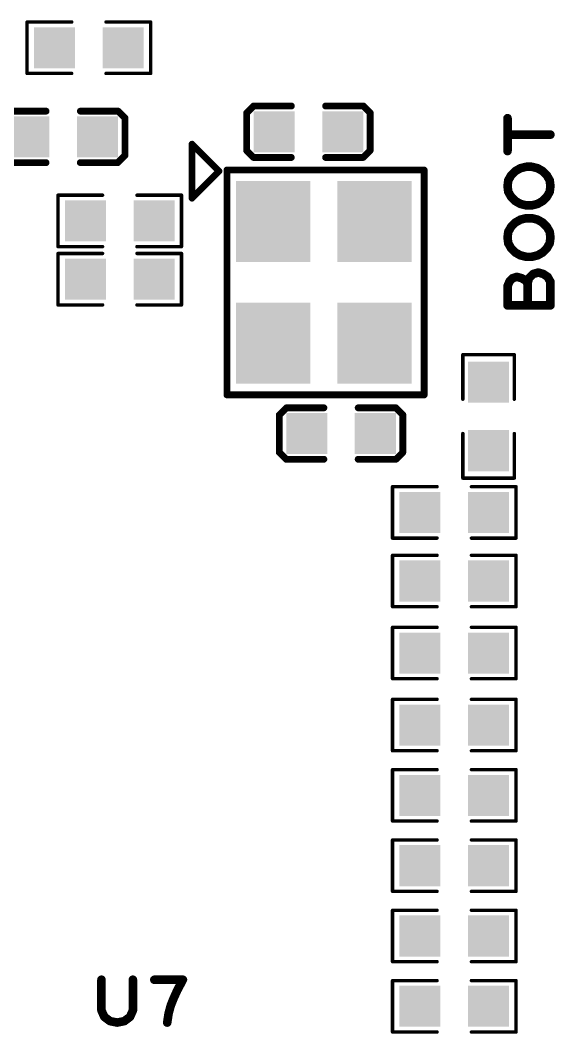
# Model space of a CAD drawing. Extents: x -12 to 107, y 8 to 106.
# Drawn here: x 31.29 to 39.21, y 42.7 to 57.71 of the extents above; entities that cross this region are included whole.
import ezdxf

# ---------------------------------------------------------------- set-up
doc = ezdxf.new("R2010")
doc.units = 0
doc.header["$MEASUREMENT"] = 0
doc.layers.get('0').update_dxf_attribs({"linetype": 'CONTINUOUS'})
doc.layers.add('SILK_TOP_ART', color=251, linetype='CONTINUOUS', true_color=0x636466)
doc.layers.add('SOLDER_TOP_ART', color=18, linetype='CONTINUOUS', true_color=0x000000)

# ---------------------------------------------------------------- blocks, each defined once
blk = doc.blocks.new('ROUND_308')
at = {"const_width": 0.05}
blk.add_lwpolyline([(-0.025, 0, 1), (0.025, 0, 1)], format="xyb", close=True, dxfattribs=at)
blk = doc.blocks.new('ROUND_217')
at = {"const_width": 0.0508}
blk.add_lwpolyline([(-0.0254, 0, 1), (0.0254, 0, 1)], format="xyb", close=True, dxfattribs=at)
blk = doc.blocks.new('ROUND_162')
at = {"const_width": 0.0635}
blk.add_lwpolyline([(-0.03175, 0, 1), (0.03175, 0, 1)], format="xyb", close=True, dxfattribs=at)
blk = doc.blocks.new('ROUND_320')
at = {"const_width": 0.0254}
blk.add_lwpolyline([(-0.0127, 0, 1), (0.0127, 0, 1)], format="xyb", close=True, dxfattribs=at)
blk = doc.blocks.new('SQUARE_332')
blk.add_solid([(0.304, 0.304), (0.304, -0.304), (-0.304, 0.304), (-0.304, -0.304)])
blk = doc.blocks.new('RECTANGLE_362')
blk.add_solid([(0.55, 0.6), (0.55, -0.6), (-0.55, 0.6), (-0.55, -0.6)])

msp = doc.modelspace()

# ---------------------------------------------------------------- linework, layer by layer
at = {"layer": 'SILK_TOP_ART'}
for points, const_width in [([(31.3944, 57.6834), (31.3944, 56.9214)], 0.0508), ([(32.0548, 57.6834), (31.3944, 57.6834)], 0.0508), ([(32.5628, 57.6834), (33.2232, 57.6834)], 0.0508), ([(33.2232, 57.6834), (33.2232, 56.9214)], 0.0508), ([(31.3944, 56.9214), (32.0548, 56.9214)], 0.0508), ([(33.2232, 56.9214), (32.5628, 56.9214)], 0.0508), ([(34.7472, 56.4388), (34.6456, 56.3372)], 0.1016), ([(35.306, 56.4388), (34.7472, 56.4388)], 0.1016), ([(35.814, 56.4388), (36.3728, 56.4388)], 0.1016), ([(36.3728, 56.4388), (36.4744, 56.3375)], 0.1016), ([(31.6746, 56.3626), (31.1158, 56.3626)], 0.1016), ([(32.1826, 56.3626), (32.7414, 56.3626)], 0.1016), ([(32.7414, 56.3626), (32.843, 56.2613)], 0.1016), ([(32.843, 56.2613), (32.843, 55.7055)], 0.1016), ([(34.6456, 56.3372), (34.6456, 55.7784)], 0.1016), ([(36.4744, 56.3375), (36.4744, 55.7817)], 0.1016), ([(38.5079, 55.7714), (38.5079, 56.2582)], 0.127), ([(38.5079, 56.0148), (39.1429, 56.0148)], 0.127), ([(34.236, 55.4736), (33.836, 55.8736)], 0.1), ([(33.836, 55.8736), (33.836, 55.0736)], 0.1), ([(32.843, 55.7055), (32.7381, 55.6006)], 0.1016), ([(34.6456, 55.7784), (34.7472, 55.6768)], 0.1016), ([(34.7472, 55.6768), (35.306, 55.6768)], 0.1016), ([(36.3695, 55.6768), (35.814, 55.6768)], 0.1016), ([(36.4744, 55.7817), (36.3695, 55.6768)], 0.1016), ([(31.1158, 55.6006), (31.6746, 55.6006)], 0.1016), ([(32.7381, 55.6006), (32.1826, 55.6006)], 0.1016), ([(38.6243, 55.4751), (38.6984, 55.5174)], 0.127), ([(38.6984, 55.5174), (38.7831, 55.5386)], 0.127), ([(38.7831, 55.5386), (38.8677, 55.5386)], 0.127), ([(38.8677, 55.5386), (38.9524, 55.5174)], 0.127), ([(38.9524, 55.5174), (39.0265, 55.4751)], 0.127), ([(33.836, 55.0736), (34.236, 55.4736)], 0.1), ([(34.3539, 52.1596), (34.3539, 55.4905)], 0.1016), ([(34.3539, 55.4905), (37.2731, 55.4905)], 0.1016), ([(37.2731, 55.4905), (37.2731, 52.1596)], 0.1016), ([(38.5079, 55.2528), (38.5185, 55.3375)], 0.127), ([(38.5185, 55.3375), (38.5608, 55.4115)], 0.127), ([(38.5608, 55.4115), (38.6243, 55.4751)], 0.127), ([(39.0265, 55.4751), (39.09, 55.4115)], 0.127), ([(39.09, 55.4115), (39.1323, 55.3375)], 0.127), ([(39.1323, 55.3375), (39.1429, 55.2528)], 0.127), ([(38.5185, 55.1681), (38.5079, 55.2528)], 0.127), ([(39.1429, 55.2528), (39.1323, 55.1681)], 0.127), ([(31.8516, 55.118), (31.8516, 54.356)], 0.0508), ([(32.512, 55.118), (31.8516, 55.118)], 0.0508), ([(33.02, 55.118), (33.6804, 55.118)], 0.0508), ([(33.6804, 55.118), (33.6804, 54.356)], 0.0508), ([(38.5608, 55.0941), (38.5185, 55.1681)], 0.127), ([(38.6243, 55.0305), (38.5608, 55.0941)], 0.127), ([(38.6984, 54.9882), (38.6243, 55.0305)], 0.127), ([(39.0265, 55.0305), (38.9524, 54.9882)], 0.127), ([(39.09, 55.0941), (39.0265, 55.0305)], 0.127), ([(39.1323, 55.1681), (39.09, 55.0941)], 0.127), ([(38.7831, 54.967), (38.6984, 54.9882)], 0.127), ([(38.8677, 54.967), (38.7831, 54.967)], 0.127), ([(38.9524, 54.9882), (38.8677, 54.967)], 0.127), ([(38.6243, 54.7131), (38.6984, 54.7554)], 0.127), ([(38.6984, 54.7554), (38.7831, 54.7766)], 0.127), ([(38.7831, 54.7766), (38.8677, 54.7766)], 0.127), ([(38.8677, 54.7766), (38.9524, 54.7554)], 0.127), ([(38.9524, 54.7554), (39.0265, 54.7131)], 0.127), ([(38.5185, 54.5755), (38.5608, 54.6495)], 0.127), ([(38.5608, 54.6495), (38.6243, 54.7131)], 0.127), ([(39.0265, 54.7131), (39.09, 54.6495)], 0.127), ([(39.09, 54.6495), (39.1323, 54.5755)], 0.127), ([(38.5079, 54.4908), (38.5185, 54.5755)], 0.127), ([(38.5185, 54.4061), (38.5079, 54.4908)], 0.127), ([(39.1323, 54.5755), (39.1429, 54.4908)], 0.127), ([(39.1429, 54.4908), (39.1323, 54.4061)], 0.127), ([(31.8516, 54.356), (32.512, 54.356)], 0.0508), ([(33.6804, 54.356), (33.02, 54.356)], 0.0508), ([(38.5608, 54.3321), (38.5185, 54.4061)], 0.127), ([(38.6243, 54.2685), (38.5608, 54.3321)], 0.127), ([(39.09, 54.3321), (39.0265, 54.2685)], 0.127), ([(39.1323, 54.4061), (39.09, 54.3321)], 0.127), ([(31.8516, 54.2544), (31.8516, 53.4924)], 0.0508), ([(32.512, 54.2544), (31.8516, 54.2544)], 0.0508), ([(33.02, 54.2544), (33.6804, 54.2544)], 0.0508), ([(33.6804, 54.2544), (33.6804, 53.4924)], 0.0508), ([(38.6984, 54.2262), (38.6243, 54.2685)], 0.127), ([(38.7831, 54.205), (38.6984, 54.2262)], 0.127), ([(38.8677, 54.205), (38.7831, 54.205)], 0.127), ([(38.9524, 54.2262), (38.8677, 54.205)], 0.127), ([(39.0265, 54.2685), (38.9524, 54.2262)], 0.127), ([(38.5397, 53.8452), (38.5079, 53.7711)], 0.127), ([(38.582, 53.8875), (38.5397, 53.8452)], 0.127), ([(38.6455, 53.9087), (38.582, 53.8875)], 0.127), ([(38.7196, 53.8875), (38.6455, 53.9087)], 0.127), ([(38.7725, 53.8558), (38.7196, 53.8875)], 0.127), ([(38.8042, 53.8135), (38.7725, 53.8558)], 0.127), ([(38.8254, 53.8875), (38.8042, 53.8135)], 0.127), ([(38.8889, 53.9511), (38.8254, 53.8875)], 0.127), ([(38.963, 53.9722), (38.8889, 53.9511)], 0.127), ([(39.0371, 53.9511), (38.963, 53.9722)], 0.127), ([(39.1006, 53.9087), (39.0371, 53.9511)], 0.127), ([(39.1429, 53.8346), (39.1006, 53.9087)], 0.127), ([(39.1429, 53.4854), (39.1429, 53.8346)], 0.127), ([(38.5079, 53.7711), (38.5079, 53.4854)], 0.127), ([(38.8042, 53.8135), (38.8042, 53.4854)], 0.127), ([(31.8516, 53.4924), (32.512, 53.4924)], 0.0508), ([(33.6804, 53.4924), (33.02, 53.4924)], 0.0508), ([(38.5079, 53.4854), (39.1429, 53.4854)], 0.127), ([(37.846, 52.7558), (38.608, 52.7558)], 0.0508), ([(37.846, 52.0954), (37.846, 52.7558)], 0.0508), ([(38.608, 52.7558), (38.608, 52.0954)], 0.0508), ([(37.2731, 52.1596), (34.3539, 52.1596)], 0.1016), ([(35.1282, 51.8635), (35.2331, 51.9684)], 0.1016), ([(35.2331, 51.9684), (35.7886, 51.9684)], 0.1016), ([(36.8554, 51.9684), (36.2966, 51.9684)], 0.1016), ([(36.957, 51.8668), (36.8554, 51.9684)], 0.1016), ([(35.1282, 51.3077), (35.1282, 51.8635)], 0.1016), ([(36.957, 51.308), (36.957, 51.8668)], 0.1016), ([(37.846, 51.5874), (37.846, 50.927)], 0.0508), ([(38.608, 50.927), (38.608, 51.5874)], 0.0508), ([(35.2298, 51.2064), (35.1282, 51.3077)], 0.1016), ([(36.8554, 51.2064), (36.957, 51.308)], 0.1016), ([(35.7886, 51.2064), (35.2298, 51.2064)], 0.1016), ([(36.2966, 51.2064), (36.8554, 51.2064)], 0.1016), ([(37.846, 50.927), (38.608, 50.927)], 0.0508), ([(36.8046, 50.8), (37.465, 50.8)], 0.0508), ([(36.8046, 50.038), (36.8046, 50.8)], 0.0508), ([(38.6334, 50.8), (37.973, 50.8)], 0.0508), ([(38.6334, 50.038), (38.6334, 50.8)], 0.0508), ([(37.465, 50.038), (36.8046, 50.038)], 0.0508), ([(37.973, 50.038), (38.6334, 50.038)], 0.0508), ([(36.8046, 49.784), (36.8046, 49.022)], 0.0508), ([(37.465, 49.784), (36.8046, 49.784)], 0.0508), ([(37.973, 49.784), (38.6334, 49.784)], 0.0508), ([(38.6334, 49.784), (38.6334, 49.022)], 0.0508), ([(36.8046, 49.022), (37.465, 49.022)], 0.0508), ([(38.6334, 49.022), (37.973, 49.022)], 0.0508), ([(36.8046, 48.7172), (36.8046, 47.9552)], 0.0508), ([(37.465, 48.7172), (36.8046, 48.7172)], 0.0508), ([(37.973, 48.7172), (38.6334, 48.7172)], 0.0508), ([(38.6334, 48.7172), (38.6334, 47.9552)], 0.0508), ([(36.8046, 47.9552), (37.465, 47.9552)], 0.0508), ([(38.6334, 47.9552), (37.973, 47.9552)], 0.0508), ([(36.8046, 47.6504), (36.8046, 46.8884)], 0.0508), ([(37.465, 47.6504), (36.8046, 47.6504)], 0.0508), ([(37.973, 47.6504), (38.6334, 47.6504)], 0.0508), ([(38.6334, 47.6504), (38.6334, 46.8884)], 0.0508), ([(36.8046, 46.8884), (37.465, 46.8884)], 0.0508), ([(38.6334, 46.8884), (37.973, 46.8884)], 0.0508), ([(36.8046, 46.609), (36.8046, 45.847)], 0.0508), ([(37.465, 46.609), (36.8046, 46.609)], 0.0508), ([(37.973, 46.609), (38.6334, 46.609)], 0.0508), ([(38.6334, 46.609), (38.6334, 45.847)], 0.0508), ([(36.8046, 45.847), (37.465, 45.847)], 0.0508), ([(38.6334, 45.847), (37.973, 45.847)], 0.0508), ([(36.8046, 45.5676), (36.8046, 44.8056)], 0.0508), ([(37.465, 45.5676), (36.8046, 45.5676)], 0.0508), ([(37.973, 45.5676), (38.6334, 45.5676)], 0.0508), ([(38.6334, 45.5676), (38.6334, 44.8056)], 0.0508), ([(36.8046, 44.8056), (37.465, 44.8056)], 0.0508), ([(38.6334, 44.8056), (37.973, 44.8056)], 0.0508), ([(36.8046, 44.5262), (36.8046, 43.7642)], 0.0508), ([(37.465, 44.5262), (36.8046, 44.5262)], 0.0508), ([(37.973, 44.5262), (38.6334, 44.5262)], 0.0508), ([(38.6334, 44.5262), (38.6334, 43.7642)], 0.0508), ([(36.8046, 43.7642), (37.465, 43.7642)], 0.0508), ([(38.6334, 43.7642), (37.973, 43.7642)], 0.0508), ([(32.4951, 43.4975), (32.4951, 43.0424)], 0.127), ([(32.9607, 43.0424), (32.9607, 43.4975)], 0.127), ([(33.7016, 43.4975), (33.2782, 43.4975)], 0.127), ([(33.6169, 43.3387), (33.7016, 43.4975)], 0.127), ([(33.564, 43.2223), (33.6169, 43.3387)], 0.127), ([(36.8046, 43.4848), (36.8046, 42.7228)], 0.0508), ([(37.465, 43.4848), (36.8046, 43.4848)], 0.0508), ([(37.973, 43.4848), (38.6334, 43.4848)], 0.0508), ([(38.6334, 43.4848), (38.6334, 42.7228)], 0.0508), ([(33.5217, 43.1165), (33.564, 43.2223)], 0.127), ([(32.4951, 43.0424), (32.5374, 42.9471)], 0.127), ([(32.9184, 42.9471), (32.9607, 43.0424)], 0.127), ([(33.4899, 43.0001), (33.5217, 43.1165)], 0.127), ([(32.5374, 42.9471), (32.6221, 42.8837)], 0.127), ([(32.6221, 42.8837), (32.7279, 42.8625)], 0.127), ([(32.7279, 42.8625), (32.8337, 42.8837)], 0.127), ([(32.8337, 42.8837), (32.9184, 42.9471)], 0.127), ([(33.4687, 42.8625), (33.4899, 43.0001)], 0.127), ([(36.8046, 42.7228), (37.465, 42.7228)], 0.0508), ([(38.6334, 42.7228), (37.973, 42.7228)], 0.0508)]:
    msp.add_lwpolyline(points, dxfattribs=dict(at, const_width=const_width))

# ---------------------------------------------------------------- block references
for name, p in [('ROUND_320', (31.3944, 57.6834)), ('ROUND_320', (31.3944, 57.6834)), ('ROUND_320', (32.0548, 57.6834)), ('ROUND_320', (32.5628, 57.6834)), ('ROUND_320', (33.2232, 57.6834)), ('ROUND_320', (33.2232, 57.6834)), ('ROUND_320', (31.3944, 56.9214)), ('ROUND_320', (31.3944, 56.9214)), ('ROUND_320', (32.0548, 56.9214)), ('ROUND_320', (32.5628, 56.9214)), ('ROUND_320', (33.2232, 56.9214)), ('ROUND_320', (33.2232, 56.9214)), ('ROUND_217', (34.7472, 56.4388)), ('ROUND_217', (34.7472, 56.4388)), ('ROUND_217', (35.306, 56.4388)), ('ROUND_217', (35.814, 56.4388)), ('ROUND_217', (36.3728, 56.4388)), ('ROUND_217', (36.3728, 56.4388)), ('ROUND_217', (31.6746, 56.3626)), ('ROUND_217', (32.1826, 56.3626)), ('ROUND_217', (32.7414, 56.3626)), ('ROUND_217', (32.7414, 56.3626)), ('ROUND_217', (32.843, 56.2613)), ('ROUND_217', (32.843, 56.2613)), ('ROUND_217', (34.6456, 56.3372)), ('ROUND_217', (34.6456, 56.3372)), ('ROUND_217', (36.4744, 56.3375)), ('ROUND_217', (36.4744, 56.3375)), ('ROUND_162', (38.5079, 56.2582)), ('ROUND_162', (38.5079, 56.0148)), ('ROUND_162', (39.1429, 56.0148)), ('ROUND_308', (33.836, 55.8736)), ('ROUND_217', (32.843, 55.7055)), ('ROUND_217', (32.843, 55.7055)), ('ROUND_217', (34.6456, 55.7784)), ('ROUND_217', (34.6456, 55.7784)), ('ROUND_217', (34.7472, 55.6768)), ('ROUND_217', (34.7472, 55.6768)), ('ROUND_217', (35.306, 55.6768)), ('ROUND_217', (35.814, 55.6768)), ('ROUND_217', (36.3695, 55.6768)), ('ROUND_217', (36.3695, 55.6768)), ('ROUND_217', (36.4744, 55.7817)), ('ROUND_217', (36.4744, 55.7817)), ('ROUND_162', (38.5079, 55.7714)), ('ROUND_217', (31.6746, 55.6006)), ('ROUND_217', (32.1826, 55.6006)), ('ROUND_217', (32.7381, 55.6006)), ('ROUND_217', (32.7381, 55.6006)), ('ROUND_162', (38.6984, 55.5174)), ('ROUND_162', (38.7831, 55.5386)), ('ROUND_162', (38.8677, 55.5386)), ('ROUND_162', (38.9524, 55.5174)), ('ROUND_308', (34.236, 55.4736)), ('ROUND_308', (34.236, 55.4736)), ('ROUND_217', (34.3539, 55.4905)), ('ROUND_217', (34.3539, 55.4905)), ('ROUND_217', (37.2731, 55.4905)), ('ROUND_217', (37.2731, 55.4905)), ('ROUND_162', (38.5185, 55.3375)), ('ROUND_162', (38.5608, 55.4115)), ('ROUND_162', (38.6243, 55.4751)), ('ROUND_162', (39.0265, 55.4751)), ('ROUND_162', (39.09, 55.4115)), ('ROUND_162', (39.1323, 55.3375)), ('ROUND_162', (38.5079, 55.2528)), ('ROUND_162', (39.1429, 55.2528)), ('ROUND_162', (39.1429, 55.2528)), ('ROUND_320', (31.8516, 55.118)), ('ROUND_320', (31.8516, 55.118)), ('ROUND_320', (32.512, 55.118)), ('ROUND_320', (33.02, 55.118)), ('ROUND_320', (33.6804, 55.118)), ('ROUND_320', (33.6804, 55.118)), ('ROUND_308', (33.836, 55.0736)), ('ROUND_162', (38.5185, 55.1681)), ('ROUND_162', (38.5608, 55.0941)), ('ROUND_162', (38.6243, 55.0305)), ('ROUND_162', (39.0265, 55.0305)), ('ROUND_162', (39.09, 55.0941)), ('ROUND_162', (39.1323, 55.1681)), ('ROUND_162', (38.6984, 54.9882)), ('ROUND_162', (38.7831, 54.967)), ('ROUND_162', (38.8677, 54.967)), ('ROUND_162', (38.9524, 54.9882)), ('ROUND_162', (38.6984, 54.7554)), ('ROUND_162', (38.7831, 54.7766)), ('ROUND_162', (38.8677, 54.7766)), ('ROUND_162', (38.9524, 54.7554)), ('ROUND_162', (38.5608, 54.6495)), ('ROUND_162', (38.6243, 54.7131)), ('ROUND_162', (39.0265, 54.7131)), ('ROUND_162', (39.09, 54.6495)), ('ROUND_162', (38.5079, 54.4908)), ('ROUND_162', (38.5185, 54.5755)), ('ROUND_162', (39.1323, 54.5755)), ('ROUND_162', (39.1429, 54.4908)), ('ROUND_162', (39.1429, 54.4908)), ('ROUND_320', (31.8516, 54.356)), ('ROUND_320', (31.8516, 54.356)), ('ROUND_320', (32.512, 54.356)), ('ROUND_320', (33.02, 54.356)), ('ROUND_320', (33.6804, 54.356)), ('ROUND_320', (33.6804, 54.356)), ('ROUND_162', (38.5185, 54.4061)), ('ROUND_162', (38.5608, 54.3321)), ('ROUND_162', (39.09, 54.3321)), ('ROUND_162', (39.1323, 54.4061)), ('ROUND_320', (31.8516, 54.2544)), ('ROUND_320', (31.8516, 54.2544)), ('ROUND_320', (32.512, 54.2544)), ('ROUND_320', (33.02, 54.2544)), ('ROUND_320', (33.6804, 54.2544)), ('ROUND_320', (33.6804, 54.2544)), ('ROUND_162', (38.6243, 54.2685)), ('ROUND_162', (38.6984, 54.2262)), ('ROUND_162', (38.7831, 54.205)), ('ROUND_162', (38.8677, 54.205)), ('ROUND_162', (38.9524, 54.2262)), ('ROUND_162', (39.0265, 54.2685)), ('ROUND_162', (38.5397, 53.8452)), ('ROUND_162', (38.582, 53.8875)), ('ROUND_162', (38.6455, 53.9087)), ('ROUND_162', (38.7196, 53.8875)), ('ROUND_162', (38.7725, 53.8558)), ('ROUND_162', (38.8254, 53.8875)), ('ROUND_162', (38.8889, 53.9511)), ('ROUND_162', (38.963, 53.9722)), ('ROUND_162', (39.0371, 53.9511)), ('ROUND_162', (39.1006, 53.9087)), ('ROUND_162', (39.1429, 53.8346)), ('ROUND_162', (38.5079, 53.7711)), ('ROUND_162', (38.8042, 53.8135)), ('ROUND_162', (38.8042, 53.8135)), ('ROUND_320', (31.8516, 53.4924)), ('ROUND_320', (31.8516, 53.4924)), ('ROUND_320', (32.512, 53.4924)), ('ROUND_320', (33.02, 53.4924)), ('ROUND_320', (33.6804, 53.4924)), ('ROUND_320', (33.6804, 53.4924)), ('ROUND_162', (38.5079, 53.4854)), ('ROUND_162', (38.8042, 53.4854)), ('ROUND_162', (39.1429, 53.4854)), ('ROUND_320', (37.846, 52.7558)), ('ROUND_320', (37.846, 52.7558)), ('ROUND_320', (38.608, 52.7558)), ('ROUND_320', (38.608, 52.7558)), ('ROUND_217', (34.3539, 52.1596)), ('ROUND_217', (34.3539, 52.1596)), ('ROUND_217', (37.2731, 52.1596)), ('ROUND_217', (37.2731, 52.1596)), ('ROUND_320', (37.846, 52.0954)), ('ROUND_320', (38.608, 52.0954)), ('ROUND_217', (35.2331, 51.9684)), ('ROUND_217', (35.2331, 51.9684)), ('ROUND_217', (35.7886, 51.9684)), ('ROUND_217', (36.2966, 51.9684)), ('ROUND_217', (36.8554, 51.9684)), ('ROUND_217', (36.8554, 51.9684)), ('ROUND_217', (35.1282, 51.8635)), ('ROUND_217', (35.1282, 51.8635)), ('ROUND_217', (36.957, 51.8668)), ('ROUND_217', (36.957, 51.8668)), ('ROUND_320', (37.846, 51.5874)), ('ROUND_320', (38.608, 51.5874)), ('ROUND_217', (35.1282, 51.3077)), ('ROUND_217', (35.1282, 51.3077)), ('ROUND_217', (36.957, 51.308)), ('ROUND_217', (36.957, 51.308)), ('ROUND_217', (35.2298, 51.2064)), ('ROUND_217', (35.2298, 51.2064)), ('ROUND_217', (35.7886, 51.2064)), ('ROUND_217', (36.2966, 51.2064)), ('ROUND_217', (36.8554, 51.2064)), ('ROUND_217', (36.8554, 51.2064)), ('ROUND_320', (37.846, 50.927)), ('ROUND_320', (37.846, 50.927)), ('ROUND_320', (38.608, 50.927)), ('ROUND_320', (38.608, 50.927)), ('ROUND_320', (36.8046, 50.8)), ('ROUND_320', (36.8046, 50.8)), ('ROUND_320', (37.465, 50.8)), ('ROUND_320', (37.973, 50.8)), ('ROUND_320', (38.6334, 50.8)), ('ROUND_320', (38.6334, 50.8)), ('ROUND_320', (36.8046, 50.038)), ('ROUND_320', (36.8046, 50.038)), ('ROUND_320', (37.465, 50.038)), ('ROUND_320', (37.973, 50.038)), ('ROUND_320', (38.6334, 50.038)), ('ROUND_320', (38.6334, 50.038)), ('ROUND_320', (36.8046, 49.784)), ('ROUND_320', (36.8046, 49.784)), ('ROUND_320', (37.465, 49.784)), ('ROUND_320', (37.973, 49.784)), ('ROUND_320', (38.6334, 49.784)), ('ROUND_320', (38.6334, 49.784)), ('ROUND_320', (36.8046, 49.022)), ('ROUND_320', (36.8046, 49.022)), ('ROUND_320', (37.465, 49.022)), ('ROUND_320', (37.973, 49.022)), ('ROUND_320', (38.6334, 49.022)), ('ROUND_320', (38.6334, 49.022)), ('ROUND_320', (36.8046, 48.7172)), ('ROUND_320', (36.8046, 48.7172)), ('ROUND_320', (37.465, 48.7172)), ('ROUND_320', (37.973, 48.7172)), ('ROUND_320', (38.6334, 48.7172)), ('ROUND_320', (38.6334, 48.7172)), ('ROUND_320', (36.8046, 47.9552)), ('ROUND_320', (36.8046, 47.9552)), ('ROUND_320', (37.465, 47.9552)), ('ROUND_320', (37.973, 47.9552)), ('ROUND_320', (38.6334, 47.9552)), ('ROUND_320', (38.6334, 47.9552)), ('ROUND_320', (36.8046, 47.6504)), ('ROUND_320', (36.8046, 47.6504)), ('ROUND_320', (37.465, 47.6504)), ('ROUND_320', (37.973, 47.6504)), ('ROUND_320', (38.6334, 47.6504)), ('ROUND_320', (38.6334, 47.6504)), ('ROUND_320', (36.8046, 46.8884)), ('ROUND_320', (36.8046, 46.8884)), ('ROUND_320', (37.465, 46.8884)), ('ROUND_320', (37.973, 46.8884)), ('ROUND_320', (38.6334, 46.8884)), ('ROUND_320', (38.6334, 46.8884)), ('ROUND_320', (36.8046, 46.609)), ('ROUND_320', (36.8046, 46.609)), ('ROUND_320', (37.465, 46.609)), ('ROUND_320', (37.973, 46.609)), ('ROUND_320', (38.6334, 46.609)), ('ROUND_320', (38.6334, 46.609)), ('ROUND_320', (36.8046, 45.847)), ('ROUND_320', (36.8046, 45.847)), ('ROUND_320', (37.465, 45.847)), ('ROUND_320', (37.973, 45.847)), ('ROUND_320', (38.6334, 45.847)), ('ROUND_320', (38.6334, 45.847)), ('ROUND_320', (36.8046, 45.5676)), ('ROUND_320', (36.8046, 45.5676)), ('ROUND_320', (37.465, 45.5676)), ('ROUND_320', (37.973, 45.5676)), ('ROUND_320', (38.6334, 45.5676)), ('ROUND_320', (38.6334, 45.5676)), ('ROUND_320', (36.8046, 44.8056)), ('ROUND_320', (36.8046, 44.8056)), ('ROUND_320', (37.465, 44.8056)), ('ROUND_320', (37.973, 44.8056)), ('ROUND_320', (38.6334, 44.8056)), ('ROUND_320', (38.6334, 44.8056)), ('ROUND_320', (36.8046, 44.5262)), ('ROUND_320', (36.8046, 44.5262)), ('ROUND_320', (37.465, 44.5262)), ('ROUND_320', (37.973, 44.5262)), ('ROUND_320', (38.6334, 44.5262)), ('ROUND_320', (38.6334, 44.5262)), ('ROUND_320', (36.8046, 43.7642)), ('ROUND_320', (36.8046, 43.7642)), ('ROUND_320', (37.465, 43.7642)), ('ROUND_320', (37.973, 43.7642)), ('ROUND_320', (38.6334, 43.7642)), ('ROUND_320', (38.6334, 43.7642)), ('ROUND_162', (32.4951, 43.4975)), ('ROUND_162', (32.9607, 43.4975)), ('ROUND_162', (33.2782, 43.4975)), ('ROUND_162', (33.7016, 43.4975)), ('ROUND_162', (33.6169, 43.3387)), ('ROUND_320', (36.8046, 43.4848)), ('ROUND_320', (36.8046, 43.4848)), ('ROUND_320', (37.465, 43.4848)), ('ROUND_320', (37.973, 43.4848)), ('ROUND_320', (38.6334, 43.4848)), ('ROUND_320', (38.6334, 43.4848)), ('ROUND_162', (33.564, 43.2223)), ('ROUND_162', (32.4951, 43.0424)), ('ROUND_162', (32.9607, 43.0424)), ('ROUND_162', (33.5217, 43.1165)), ('ROUND_162', (32.5374, 42.9471)), ('ROUND_162', (32.6221, 42.8837)), ('ROUND_162', (32.8337, 42.8837)), ('ROUND_162', (32.9184, 42.9471)), ('ROUND_162', (33.4899, 43.0001)), ('ROUND_162', (32.7279, 42.8625)), ('ROUND_162', (33.4687, 42.8625)), ('ROUND_320', (36.8046, 42.7228)), ('ROUND_320', (36.8046, 42.7228)), ('ROUND_320', (37.465, 42.7228)), ('ROUND_320', (37.973, 42.7228)), ('ROUND_320', (38.6334, 42.7228)), ('ROUND_320', (38.6334, 42.7228))]:
    msp.add_blockref(name, p, dxfattribs=at)
at = {"layer": 'SOLDER_TOP_ART'}
for name, p in [('SQUARE_332', (31.8008, 57.3024)), ('SQUARE_332', (32.8168, 57.3024)), ('SQUARE_332', (35.052, 56.0578)), ('SQUARE_332', (36.068, 56.0578)), ('SQUARE_332', (31.4206, 55.9816)), ('SQUARE_332', (32.4366, 55.9816)), ('RECTANGLE_362', (35.039, 54.7276)), ('RECTANGLE_362', (36.5391, 54.7275)), ('SQUARE_332', (32.258, 54.737)), ('SQUARE_332', (33.274, 54.737)), ('SQUARE_332', (32.258, 53.8734)), ('SQUARE_332', (33.274, 53.8734)), ('RECTANGLE_362', (35.0389, 52.9277)), ('RECTANGLE_362', (36.5391, 52.9277)), ('SQUARE_332', (38.227, 52.3494)), ('SQUARE_332', (35.5346, 51.5874)), ('SQUARE_332', (36.5506, 51.5874)), ('SQUARE_332', (38.227, 51.3334)), ('SQUARE_332', (37.211, 50.419)), ('SQUARE_332', (38.227, 50.419)), ('SQUARE_332', (37.211, 49.403)), ('SQUARE_332', (38.227, 49.403)), ('SQUARE_332', (37.211, 48.3362)), ('SQUARE_332', (38.227, 48.3362)), ('SQUARE_332', (37.211, 47.2694)), ('SQUARE_332', (38.227, 47.2694)), ('SQUARE_332', (37.211, 46.228)), ('SQUARE_332', (38.227, 46.228)), ('SQUARE_332', (37.211, 45.1866)), ('SQUARE_332', (38.227, 45.1866)), ('SQUARE_332', (37.211, 44.1452)), ('SQUARE_332', (38.227, 44.1452)), ('SQUARE_332', (37.211, 43.1038)), ('SQUARE_332', (38.227, 43.1038))]:
    msp.add_blockref(name, p, dxfattribs=at)

doc.saveas('drawing.dxf')
